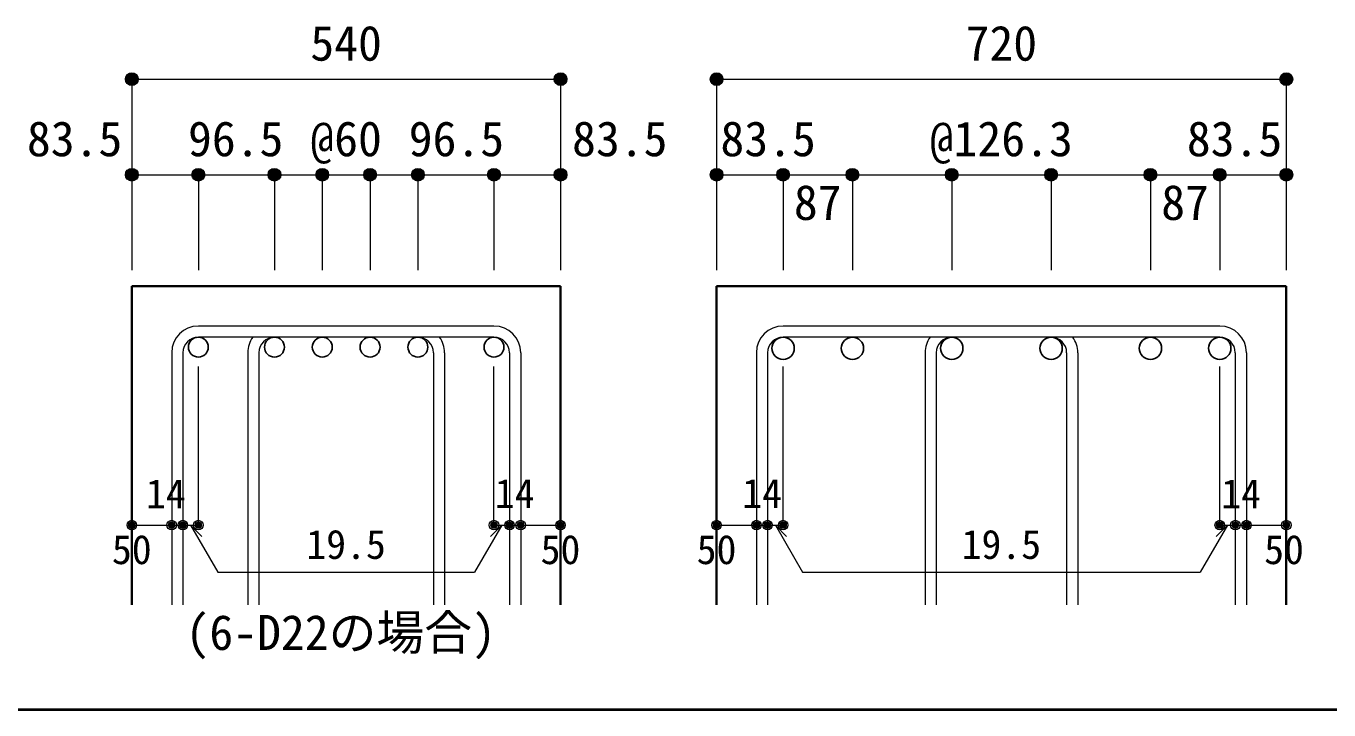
# Model space of a CAD drawing. Units: millimetres at full size, sheet at 1:20; details may follow other scales. Extents: x -3982 to 3969, y -2797 to 2801.
# Drawn here: x -746 to 889, y -2797 to -1938 of the extents above; entities that cross this region are included whole.
import ezdxf
from ezdxf.enums import TextEntityAlignment as Align

# ---------------------------------------------------------------- set-up
doc = ezdxf.new("R2010")
doc.units = ezdxf.units.MM
doc.header["$LTSCALE"] = 20
doc.header["$PDMODE"] = 32
doc.header["$PDSIZE"] = 12
for name, color, linetype, lineweight in [('6-1_躯体線', 2, 'Continuous', 35), ('6-5_梁主筋', 7, 'Continuous', 18), ('6-6_S.T.P.', 7, 'Continuous', 18), ('6-7_文字', 7, 'Continuous', 18), ('6-D_寸法', 4, 'Continuous', 9), ('F-0_枠', 6, 'Continuous', 40)]:
    doc.layers.add(name, color=color, linetype=linetype, lineweight=lineweight)
doc.styles.add('ＭＳ ゴシック', font='')
doc.styles.get('ＭＳ ゴシック').set_extended_font_data('MS Gothic')

msp = doc.modelspace()

# ---------------------------------------------------------------- linework, layer by layer
at = {"layer": '6-1_躯体線'}
for p, q in [((-613.06, -2264.67), (-613.06, -2664.67)), ((-613.06, -2264.67), (-75.06, -2264.67)), ((-75.06, -2264.67), (-75.06, -2664.67)), ((120.79, -2264.67), (120.79, -2664.67)), ((120.79, -2264.67), (835.79, -2264.67)), ((835.79, -2264.67), (835.79, -2664.67))]:
    msp.add_line(p, q, dxfattribs=at)
at = {"layer": '6-5_梁主筋', "color": 3, "lineweight": 25}
for centre, radius in [((-529.56, -2341.17), 12.5), ((-434.06, -2341.17), 12.5), ((-374.06, -2341.17), 12.5), ((-314.06, -2341.17), 12.5), ((-254.06, -2341.17), 12.5), ((-158.56, -2341.17), 12.5), ((204.29, -2342.67), 14), ((291.29, -2342.67), 14), ((415.96, -2342.67), 14), ((540.62, -2342.67), 14), ((665.29, -2342.67), 14), ((752.29, -2342.67), 14)]:
    msp.add_circle(centre, radius, dxfattribs=at)
at = {"layer": '6-6_S.T.P.'}
for p, q in [((-158.56, -2314.67), (-529.56, -2314.67)), ((752.29, -2314.67), (204.29, -2314.67)), ((-158.56, -2328.67), (-529.56, -2328.67)), ((752.29, -2328.67), (204.29, -2328.67)), ((-563.06, -2348.17), (-563.06, -2664.67)), ((-549.06, -2348.17), (-549.06, -2664.67)), ((-467.56, -2348.17), (-467.56, -2664.67)), ((-453.56, -2348.17), (-453.56, -2664.67)), ((-234.56, -2348.17), (-234.56, -2664.67)), ((-220.56, -2348.17), (-220.56, -2664.67)), ((-139.06, -2348.17), (-139.06, -2664.67)), ((-125.06, -2348.17), (-125.06, -2664.67)), ((170.79, -2348.17), (170.79, -2664.67)), ((184.79, -2348.17), (184.79, -2664.67)), ((382.46, -2348.17), (382.46, -2664.67)), ((396.46, -2348.17), (396.46, -2664.67)), ((560.12, -2348.17), (560.12, -2664.67)), ((574.12, -2348.17), (574.12, -2664.67)), ((771.79, -2348.17), (771.79, -2664.67)), ((785.79, -2348.17), (785.79, -2664.67))]:
    msp.add_line(p, q, dxfattribs=at)
for centre, radius, start, end in [((-529.56, -2348.17), 33.5, 90, 180), ((-158.56, -2348.17), 33.5, 0, 90), ((204.29, -2348.17), 33.5, 90, 180), ((752.29, -2348.17), 33.5, 0, 90), ((-529.56, -2348.17), 19.5, 90, 180), ((-434.06, -2348.17), 33.5, 144.40235, 180), ((-434.06, -2348.17), 19.5, 90, 180), ((-254.06, -2348.17), 19.5, 0, 90), ((-254.06, -2348.17), 33.5, 0, 35.59765), ((-158.56, -2348.17), 19.5, 0, 90), ((204.29, -2348.17), 19.5, 90, 180), ((415.96, -2348.17), 33.5, 144.40235, 180), ((415.96, -2348.17), 19.5, 90, 180), ((540.62, -2348.17), 19.5, 0, 90), ((540.62, -2348.17), 33.5, 0, 35.59765), ((752.29, -2348.17), 19.5, 0, 90)]:
    msp.add_arc(centre, radius, start, end, dxfattribs=at)
at = {"layer": '6-D_寸法'}
for p, q in [((-613.06, -2004.67), (-613.06, -2124.67)), ((-613.06, -2004.67), (-75.06, -2004.67)), ((-75.06, -2004.67), (-75.06, -2124.67)), ((120.79, -2004.67), (120.79, -2124.67)), ((120.79, -2004.67), (835.79, -2004.67)), ((835.79, -2004.67), (835.79, -2124.67)), ((-613.06, -2124.67), (-613.06, -2244.67)), ((-613.06, -2124.67), (-529.56, -2124.67)), ((-529.56, -2124.67), (-529.56, -2244.67)), ((-529.56, -2124.67), (-434.06, -2124.67)), ((-434.06, -2124.67), (-434.06, -2244.67)), ((-374.06, -2124.67), (-374.06, -2244.67)), ((-314.06, -2124.67), (-314.06, -2244.67)), ((-314.06, -2124.67), (-254.06, -2124.67)), ((-254.06, -2124.67), (-254.06, -2244.67)), ((-254.06, -2124.67), (-158.56, -2124.67)), ((-158.56, -2124.67), (-158.56, -2244.67)), ((-158.56, -2124.67), (-75.06, -2124.67)), ((-75.06, -2124.67), (-75.06, -2244.67)), ((120.79, -2124.67), (120.79, -2244.67)), ((120.79, -2124.67), (204.29, -2124.67)), ((204.29, -2124.67), (204.29, -2244.67)), ((204.29, -2124.67), (291.29, -2124.67)), ((291.29, -2124.67), (291.29, -2244.67)), ((291.29, -2124.67), (415.96, -2124.67)), ((415.96, -2124.67), (415.96, -2244.67)), ((415.96, -2124.67), (540.62, -2124.67)), ((540.62, -2124.67), (540.62, -2244.67)), ((540.62, -2124.67), (665.29, -2124.67)), ((665.29, -2124.67), (665.29, -2244.67)), ((665.29, -2124.67), (752.29, -2124.67)), ((752.29, -2124.67), (752.29, -2244.67)), ((752.29, -2124.67), (835.79, -2124.67)), ((835.79, -2124.67), (835.79, -2244.67)), ((-529.56, -2564.67), (-529.56, -2365.34)), ((-158.56, -2564.67), (-158.56, -2365.34)), ((204.29, -2564.67), (204.29, -2365.34)), ((752.29, -2564.67), (752.29, -2365.34)), ((-613.06, -2564.67), (-563.06, -2564.67)), ((-563.06, -2564.67), (-529.56, -2564.67)), ((-539.31, -2564.67), (-525.17, -2578.81)), ((-539.31, -2564.67), (-505.09, -2623.95)), ((-148.81, -2564.67), (-183.04, -2623.95)), ((-148.81, -2564.67), (-162.96, -2578.81)), ((-158.56, -2564.67), (-75.06, -2564.67)), ((-139.06, -2564.67), (-125.06, -2564.67)), ((120.79, -2564.67), (170.79, -2564.67)), ((170.79, -2564.67), (204.29, -2564.67)), ((194.54, -2564.67), (208.68, -2578.81)), ((194.54, -2564.67), (228.76, -2623.95)), ((762.04, -2564.67), (727.82, -2623.95)), ((762.04, -2564.67), (747.9, -2578.81)), ((752.29, -2564.67), (835.79, -2564.67)), ((771.79, -2564.67), (785.79, -2564.67)), ((-505.09, -2623.95), (-183.04, -2623.95)), ((228.76, -2623.95), (727.82, -2623.95))]:
    msp.add_line(p, q, dxfattribs=at)
msp.add_lwpolyline([(-434.06, -2124.67), (-374.06, -2124.67), (-314.06, -2124.67)], dxfattribs=at)
for centre, radius in [((-613.06, -2004.67), 8), ((-613.06, -2004.67), 7.2), ((-613.06, -2004.67), 6.4), ((-613.06, -2004.67), 5.6), ((-613.06, -2004.67), 4.8), ((-613.06, -2004.67), 4), ((-613.06, -2004.67), 3.2), ((-613.06, -2004.67), 2.4), ((-613.06, -2004.67), 1.6), ((-613.06, -2004.67), 0.8), ((-75.06, -2004.67), 8), ((-75.06, -2004.67), 7.2), ((-75.06, -2004.67), 6.4), ((-75.06, -2004.67), 5.6), ((-75.06, -2004.67), 4.8), ((-75.06, -2004.67), 4), ((-75.06, -2004.67), 3.2), ((-75.06, -2004.67), 2.4), ((-75.06, -2004.67), 1.6), ((-75.06, -2004.67), 0.8), ((120.79, -2004.67), 8), ((120.79, -2004.67), 7.2), ((120.79, -2004.67), 6.4), ((120.79, -2004.67), 5.6), ((120.79, -2004.67), 4.8), ((120.79, -2004.67), 4), ((120.79, -2004.67), 3.2), ((120.79, -2004.67), 2.4), ((120.79, -2004.67), 1.6), ((120.79, -2004.67), 0.8), ((835.79, -2004.67), 8), ((835.79, -2004.67), 7.2), ((835.79, -2004.67), 6.4), ((835.79, -2004.67), 5.6), ((835.79, -2004.67), 4.8), ((835.79, -2004.67), 4), ((835.79, -2004.67), 3.2), ((835.79, -2004.67), 2.4), ((835.79, -2004.67), 1.6), ((835.79, -2004.67), 0.8), ((-613.06, -2124.67), 8), ((-613.06, -2124.67), 7.2), ((-613.06, -2124.67), 6.4), ((-613.06, -2124.67), 5.6), ((-613.06, -2124.67), 4.8), ((-613.06, -2124.67), 4), ((-613.06, -2124.67), 3.2), ((-613.06, -2124.67), 2.4), ((-613.06, -2124.67), 1.6), ((-613.06, -2124.67), 0.8), ((-529.56, -2124.67), 8), ((-529.56, -2124.67), 7.2), ((-529.56, -2124.67), 6.4), ((-529.56, -2124.67), 5.6), ((-529.56, -2124.67), 4.8), ((-529.56, -2124.67), 4), ((-529.56, -2124.67), 3.2), ((-529.56, -2124.67), 2.4), ((-529.56, -2124.67), 1.6), ((-529.56, -2124.67), 0.8), ((-434.06, -2124.67), 8), ((-434.06, -2124.67), 7.2), ((-434.06, -2124.67), 6.4), ((-434.06, -2124.67), 5.6), ((-434.06, -2124.67), 4.8), ((-434.06, -2124.67), 4), ((-434.06, -2124.67), 3.2), ((-434.06, -2124.67), 2.4), ((-434.06, -2124.67), 1.6), ((-434.06, -2124.67), 0.8), ((-374.06, -2124.67), 8), ((-374.06, -2124.67), 7.2), ((-374.06, -2124.67), 6.4), ((-374.06, -2124.67), 5.6), ((-374.06, -2124.67), 4.8), ((-374.06, -2124.67), 4), ((-374.06, -2124.67), 3.2), ((-374.06, -2124.67), 2.4), ((-374.06, -2124.67), 1.6), ((-374.06, -2124.67), 0.8), ((-314.06, -2124.67), 8), ((-314.06, -2124.67), 7.2), ((-314.06, -2124.67), 6.4), ((-314.06, -2124.67), 5.6), ((-314.06, -2124.67), 4.8), ((-314.06, -2124.67), 4), ((-314.06, -2124.67), 3.2), ((-314.06, -2124.67), 2.4), ((-314.06, -2124.67), 1.6), ((-314.06, -2124.67), 0.8), ((-254.06, -2124.67), 8), ((-254.06, -2124.67), 7.2), ((-254.06, -2124.67), 6.4), ((-254.06, -2124.67), 5.6), ((-254.06, -2124.67), 4.8), ((-254.06, -2124.67), 4), ((-254.06, -2124.67), 3.2), ((-254.06, -2124.67), 2.4), ((-254.06, -2124.67), 1.6), ((-254.06, -2124.67), 0.8), ((-158.56, -2124.67), 8), ((-158.56, -2124.67), 7.2), ((-158.56, -2124.67), 6.4), ((-158.56, -2124.67), 5.6), ((-158.56, -2124.67), 4.8), ((-158.56, -2124.67), 4), ((-158.56, -2124.67), 3.2), ((-158.56, -2124.67), 2.4), ((-158.56, -2124.67), 1.6), ((-158.56, -2124.67), 0.8), ((-75.06, -2124.67), 8), ((-75.06, -2124.67), 7.2), ((-75.06, -2124.67), 6.4), ((-75.06, -2124.67), 5.6), ((-75.06, -2124.67), 4.8), ((-75.06, -2124.67), 4), ((-75.06, -2124.67), 3.2), ((-75.06, -2124.67), 2.4), ((-75.06, -2124.67), 1.6), ((-75.06, -2124.67), 0.8), ((120.79, -2124.67), 8), ((120.79, -2124.67), 7.2), ((120.79, -2124.67), 6.4), ((120.79, -2124.67), 5.6), ((120.79, -2124.67), 4.8), ((120.79, -2124.67), 4), ((120.79, -2124.67), 3.2), ((120.79, -2124.67), 2.4), ((120.79, -2124.67), 1.6), ((120.79, -2124.67), 0.8), ((204.29, -2124.67), 8), ((204.29, -2124.67), 7.2), ((204.29, -2124.67), 6.4), ((204.29, -2124.67), 5.6), ((204.29, -2124.67), 4.8), ((204.29, -2124.67), 4), ((204.29, -2124.67), 3.2), ((204.29, -2124.67), 2.4), ((204.29, -2124.67), 1.6), ((204.29, -2124.67), 0.8), ((291.29, -2124.67), 8), ((291.29, -2124.67), 7.2), ((291.29, -2124.67), 6.4), ((291.29, -2124.67), 5.6), ((291.29, -2124.67), 4.8), ((291.29, -2124.67), 4), ((291.29, -2124.67), 3.2), ((291.29, -2124.67), 2.4), ((291.29, -2124.67), 1.6), ((291.29, -2124.67), 0.8), ((415.96, -2124.67), 8), ((415.96, -2124.67), 7.2), ((415.96, -2124.67), 6.4), ((415.96, -2124.67), 5.6), ((415.96, -2124.67), 4.8), ((415.96, -2124.67), 4), ((415.96, -2124.67), 3.2), ((415.96, -2124.67), 2.4), ((415.96, -2124.67), 1.6), ((415.96, -2124.67), 0.8), ((540.62, -2124.67), 8), ((540.62, -2124.67), 7.2), ((540.62, -2124.67), 6.4), ((540.62, -2124.67), 5.6), ((540.62, -2124.67), 4.8), ((540.62, -2124.67), 4), ((540.62, -2124.67), 3.2), ((540.62, -2124.67), 2.4), ((540.62, -2124.67), 1.6), ((540.62, -2124.67), 0.8), ((665.29, -2124.67), 8), ((665.29, -2124.67), 7.2), ((665.29, -2124.67), 6.4), ((665.29, -2124.67), 5.6), ((665.29, -2124.67), 4.8), ((665.29, -2124.67), 4), ((665.29, -2124.67), 3.2), ((665.29, -2124.67), 2.4), ((665.29, -2124.67), 1.6), ((665.29, -2124.67), 0.8), ((752.29, -2124.67), 8), ((752.29, -2124.67), 7.2), ((752.29, -2124.67), 6.4), ((752.29, -2124.67), 5.6), ((752.29, -2124.67), 4.8), ((752.29, -2124.67), 4), ((752.29, -2124.67), 3.2), ((752.29, -2124.67), 2.4), ((752.29, -2124.67), 1.6), ((752.29, -2124.67), 0.8), ((835.79, -2124.67), 8), ((835.79, -2124.67), 7.2), ((835.79, -2124.67), 6.4), ((835.79, -2124.67), 5.6), ((835.79, -2124.67), 4.8), ((835.79, -2124.67), 4), ((835.79, -2124.67), 3.2), ((835.79, -2124.67), 2.4), ((835.79, -2124.67), 1.6), ((835.79, -2124.67), 0.8), ((-613.06, -2564.67), 4), ((-613.06, -2564.67), 3.6), ((-613.06, -2564.67), 3.2), ((-613.06, -2564.67), 2.8), ((-613.06, -2564.67), 2.4), ((-613.06, -2564.67), 2), ((-613.06, -2564.67), 1.6), ((-613.06, -2564.67), 1.2), ((-613.06, -2564.67), 0.8), ((-613.06, -2564.67), 0.4), ((-563.06, -2564.67), 4), ((-563.06, -2564.67), 3.6), ((-563.06, -2564.67), 3.2), ((-563.06, -2564.67), 2.8), ((-563.06, -2564.67), 2.4), ((-563.06, -2564.67), 2), ((-563.06, -2564.67), 1.6), ((-563.06, -2564.67), 1.2), ((-563.06, -2564.67), 0.8), ((-563.06, -2564.67), 0.4), ((-549.06, -2564.67), 4), ((-549.06, -2564.67), 3.6), ((-549.06, -2564.67), 3.2), ((-549.06, -2564.67), 2.8), ((-549.06, -2564.67), 2.4), ((-549.06, -2564.67), 2), ((-549.06, -2564.67), 1.6), ((-549.06, -2564.67), 1.2), ((-549.06, -2564.67), 0.8), ((-549.06, -2564.67), 0.4), ((-529.56, -2564.67), 4), ((-529.56, -2564.67), 3.6), ((-529.56, -2564.67), 3.2), ((-529.56, -2564.67), 2.8), ((-529.56, -2564.67), 2.4), ((-529.56, -2564.67), 2), ((-529.56, -2564.67), 1.6), ((-529.56, -2564.67), 1.2), ((-529.56, -2564.67), 0.8), ((-529.56, -2564.67), 0.4), ((-158.56, -2564.67), 4), ((-158.56, -2564.67), 3.6), ((-158.56, -2564.67), 3.2), ((-158.56, -2564.67), 2.8), ((-158.56, -2564.67), 2.4), ((-158.56, -2564.67), 2), ((-158.56, -2564.67), 1.6), ((-158.56, -2564.67), 1.2), ((-158.56, -2564.67), 0.8), ((-158.56, -2564.67), 0.4), ((-139.06, -2564.67), 4), ((-139.06, -2564.67), 3.6), ((-139.06, -2564.67), 3.2), ((-139.06, -2564.67), 2.8), ((-139.06, -2564.67), 2.4), ((-139.06, -2564.67), 2), ((-139.06, -2564.67), 1.6), ((-139.06, -2564.67), 1.2), ((-139.06, -2564.67), 0.8), ((-139.06, -2564.67), 0.4), ((-125.06, -2564.67), 4), ((-125.06, -2564.67), 3.6), ((-125.06, -2564.67), 3.2), ((-125.06, -2564.67), 2.8), ((-125.06, -2564.67), 2.4), ((-125.06, -2564.67), 2), ((-125.06, -2564.67), 1.6), ((-125.06, -2564.67), 1.2), ((-125.06, -2564.67), 0.8), ((-125.06, -2564.67), 0.4), ((-75.06, -2564.67), 4), ((-75.06, -2564.67), 3.6), ((-75.06, -2564.67), 3.2), ((-75.06, -2564.67), 2.8), ((-75.06, -2564.67), 2.4), ((-75.06, -2564.67), 2), ((-75.06, -2564.67), 1.6), ((-75.06, -2564.67), 1.2), ((-75.06, -2564.67), 0.8), ((-75.06, -2564.67), 0.4), ((120.79, -2564.67), 4), ((120.79, -2564.67), 3.6), ((120.79, -2564.67), 3.2), ((120.79, -2564.67), 2.8), ((120.79, -2564.67), 2.4), ((120.79, -2564.67), 2), ((120.79, -2564.67), 1.6), ((120.79, -2564.67), 1.2), ((120.79, -2564.67), 0.8), ((120.79, -2564.67), 0.4), ((170.79, -2564.67), 4), ((170.79, -2564.67), 3.6), ((170.79, -2564.67), 3.2), ((170.79, -2564.67), 2.8), ((170.79, -2564.67), 2.4), ((170.79, -2564.67), 2), ((170.79, -2564.67), 1.6), ((170.79, -2564.67), 1.2), ((170.79, -2564.67), 0.8), ((170.79, -2564.67), 0.4), ((184.79, -2564.67), 4), ((184.79, -2564.67), 3.6), ((184.79, -2564.67), 3.2), ((184.79, -2564.67), 2.8), ((184.79, -2564.67), 2.4), ((184.79, -2564.67), 2), ((184.79, -2564.67), 1.6), ((184.79, -2564.67), 1.2), ((184.79, -2564.67), 0.8), ((184.79, -2564.67), 0.4), ((204.29, -2564.67), 4), ((204.29, -2564.67), 3.6), ((204.29, -2564.67), 3.2), ((204.29, -2564.67), 2.8), ((204.29, -2564.67), 2.4), ((204.29, -2564.67), 2), ((204.29, -2564.67), 1.6), ((204.29, -2564.67), 1.2), ((204.29, -2564.67), 0.8), ((204.29, -2564.67), 0.4), ((752.29, -2564.67), 4), ((752.29, -2564.67), 3.6), ((752.29, -2564.67), 3.2), ((752.29, -2564.67), 2.8), ((752.29, -2564.67), 2.4), ((752.29, -2564.67), 2), ((752.29, -2564.67), 1.6), ((752.29, -2564.67), 1.2), ((752.29, -2564.67), 0.8), ((752.29, -2564.67), 0.4), ((771.79, -2564.67), 4), ((771.79, -2564.67), 3.6), ((771.79, -2564.67), 3.2), ((771.79, -2564.67), 2.8), ((771.79, -2564.67), 2.4), ((771.79, -2564.67), 2), ((771.79, -2564.67), 1.6), ((771.79, -2564.67), 1.2), ((771.79, -2564.67), 0.8), ((771.79, -2564.67), 0.4), ((785.79, -2564.67), 4), ((785.79, -2564.67), 3.6), ((785.79, -2564.67), 3.2), ((785.79, -2564.67), 2.8), ((785.79, -2564.67), 2.4), ((785.79, -2564.67), 2), ((785.79, -2564.67), 1.6), ((785.79, -2564.67), 1.2), ((785.79, -2564.67), 0.8), ((785.79, -2564.67), 0.4), ((835.79, -2564.67), 4), ((835.79, -2564.67), 3.6), ((835.79, -2564.67), 3.2), ((835.79, -2564.67), 2.8), ((835.79, -2564.67), 2.4), ((835.79, -2564.67), 2), ((835.79, -2564.67), 1.6), ((835.79, -2564.67), 1.2), ((835.79, -2564.67), 0.8), ((835.79, -2564.67), 0.4)]:
    msp.add_circle(centre, radius, dxfattribs=at)
at = {"layer": '6-D_寸法', "color": 7}
for p in [(-613.06, -2004.67), (-75.06, -2004.67), (120.79, -2004.67), (835.79, -2004.67), (-613.06, -2124.67), (-529.56, -2124.67), (-434.06, -2124.67), (-374.06, -2124.67), (-314.06, -2124.67), (-254.06, -2124.67), (-158.56, -2124.67), (-75.06, -2124.67), (120.79, -2124.67), (204.29, -2124.67), (291.29, -2124.67), (415.96, -2124.67), (540.62, -2124.67), (665.29, -2124.67), (752.29, -2124.67), (835.79, -2124.67), (-613.06, -2564.67), (-563.06, -2564.67), (-549.06, -2564.67), (-529.56, -2564.67), (-158.56, -2564.67), (-139.06, -2564.67), (-125.06, -2564.67), (-75.06, -2564.67), (120.79, -2564.67), (170.79, -2564.67), (184.79, -2564.67), (204.29, -2564.67), (752.29, -2564.67), (771.79, -2564.67), (785.79, -2564.67), (835.79, -2564.67)]:
    msp.add_point(p, dxfattribs=at)
at = {"layer": 'F-0_枠'}
msp.add_line((3969.4, -2796.83), (-3981.92, -2796.83), dxfattribs=at)

# ---------------------------------------------------------------- texts
at = {"layer": '6-7_文字', "style": 'ＭＳ ゴシック'}
msp.add_text('(6-D22の場合)', height=43.99, dxfattribs=at).set_placement((-545.67, -2734.67), align=Align.BOTTOM_LEFT)
at = {"layer": '6-D_寸法', "style": 'ＭＳ ゴシック'}
for s, height, p in [('540', 43.99, (-389.06, -1994.67)), ('720', 43.99, (433.29, -1994.67)), ('83.5', 43.99, (-744.73, -2114.67)), ('96.5', 43.99, (-542.56, -2114.67)), ('@60', 43.99, (-389.06, -2114.67)), ('96.5', 43.99, (-265.56, -2114.67)), ('83.5', 43.99, (-60.55, -2114.67)), ('83.5', 43.99, (125.63, -2114.67)), ('@126.3', 43.99, (388.29, -2114.67)), ('83.5', 43.99, (710.95, -2114.67)), ('87', 43.99, (217.79, -2194.67)), ('87', 43.99, (678.79, -2194.67)), ('14', 36.66, (-595.38, -2554.6)), ('14', 36.66, (-157.55, -2554.35)), ('14', 36.66, (153, -2554.13)), ('14', 36.66, (754.09, -2554.54)), ('50', 36.66, (-638.06, -2624.67)), ('19.5', 36.66, (-394.06, -2618.14)), ('50', 36.66, (-100.06, -2624.67)), ('50', 36.66, (95.79, -2624.67)), ('19.5', 36.66, (428.29, -2618.14)), ('50', 36.66, (807.99, -2624.67))]:
    msp.add_text(s, height=height, dxfattribs=at).set_placement(p, align=Align.BOTTOM_LEFT)

doc.saveas('drawing.dxf')
